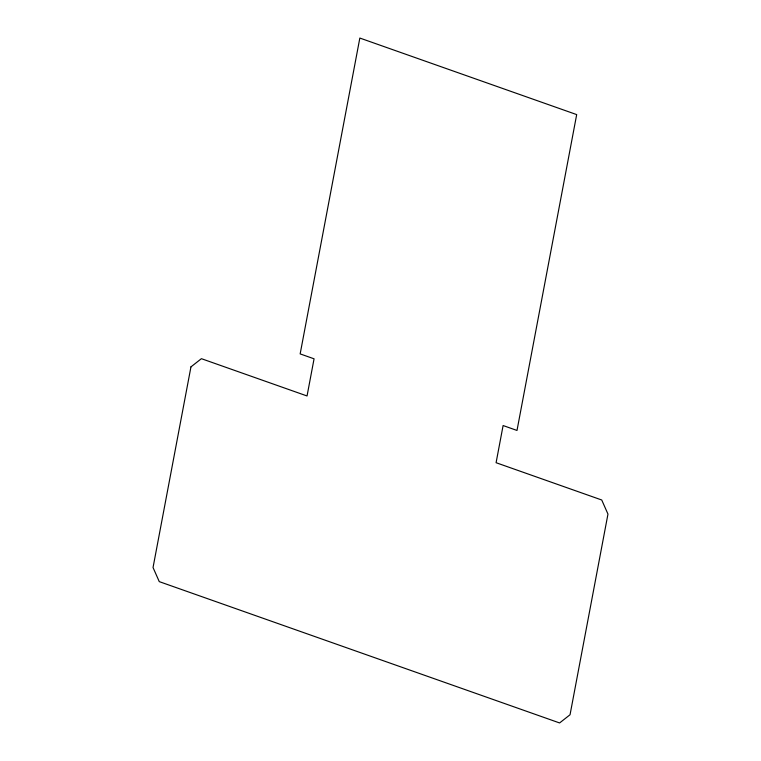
<?xml version="1.0" encoding="UTF-8"?>
<svg xmlns="http://www.w3.org/2000/svg" width="761" height="761" viewBox="0 0 761 761"><rect width="100%" height="100%" fill="white"/><g stroke="black" fill="none" stroke-linecap="round" stroke-linejoin="round"><path stroke-width="1.14" d="M190.954 366.878L153.037 567.535L159.268 581.632L559.601 722.95L570.046 714.75L607.963 514.084L601.732 499.996L496.086 462.707L503.107 425.542L517.004 430.45L576.686 114.597L359.839 38.05L300.157 353.903L314.065 358.812L307.044 395.967L201.399 358.678L190.954 366.878"/></g></svg>
